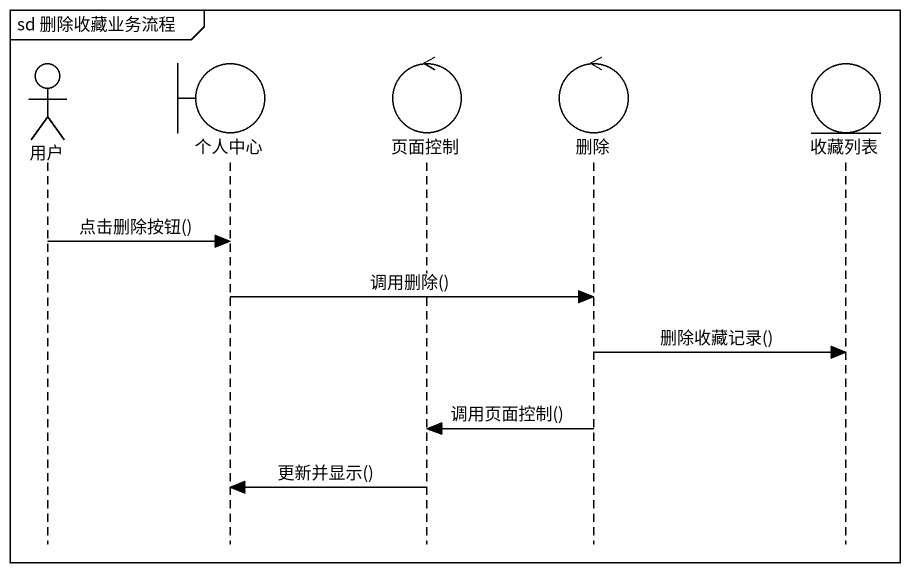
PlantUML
@startuml
mainframe sd 删除收藏业务流程
hide footbox
actor 用户
boundary 个人中心
control 页面控制
control 删除
entity 收藏列表

用户 -> 个人中心 : 点击删除按钮()
个人中心 -> 删除 : 调用删除()
删除 -> 收藏列表 : 删除收藏记录()
删除 -> 页面控制 : 调用页面控制()
页面控制 -> 个人中心 : 更新并显示()
@enduml
